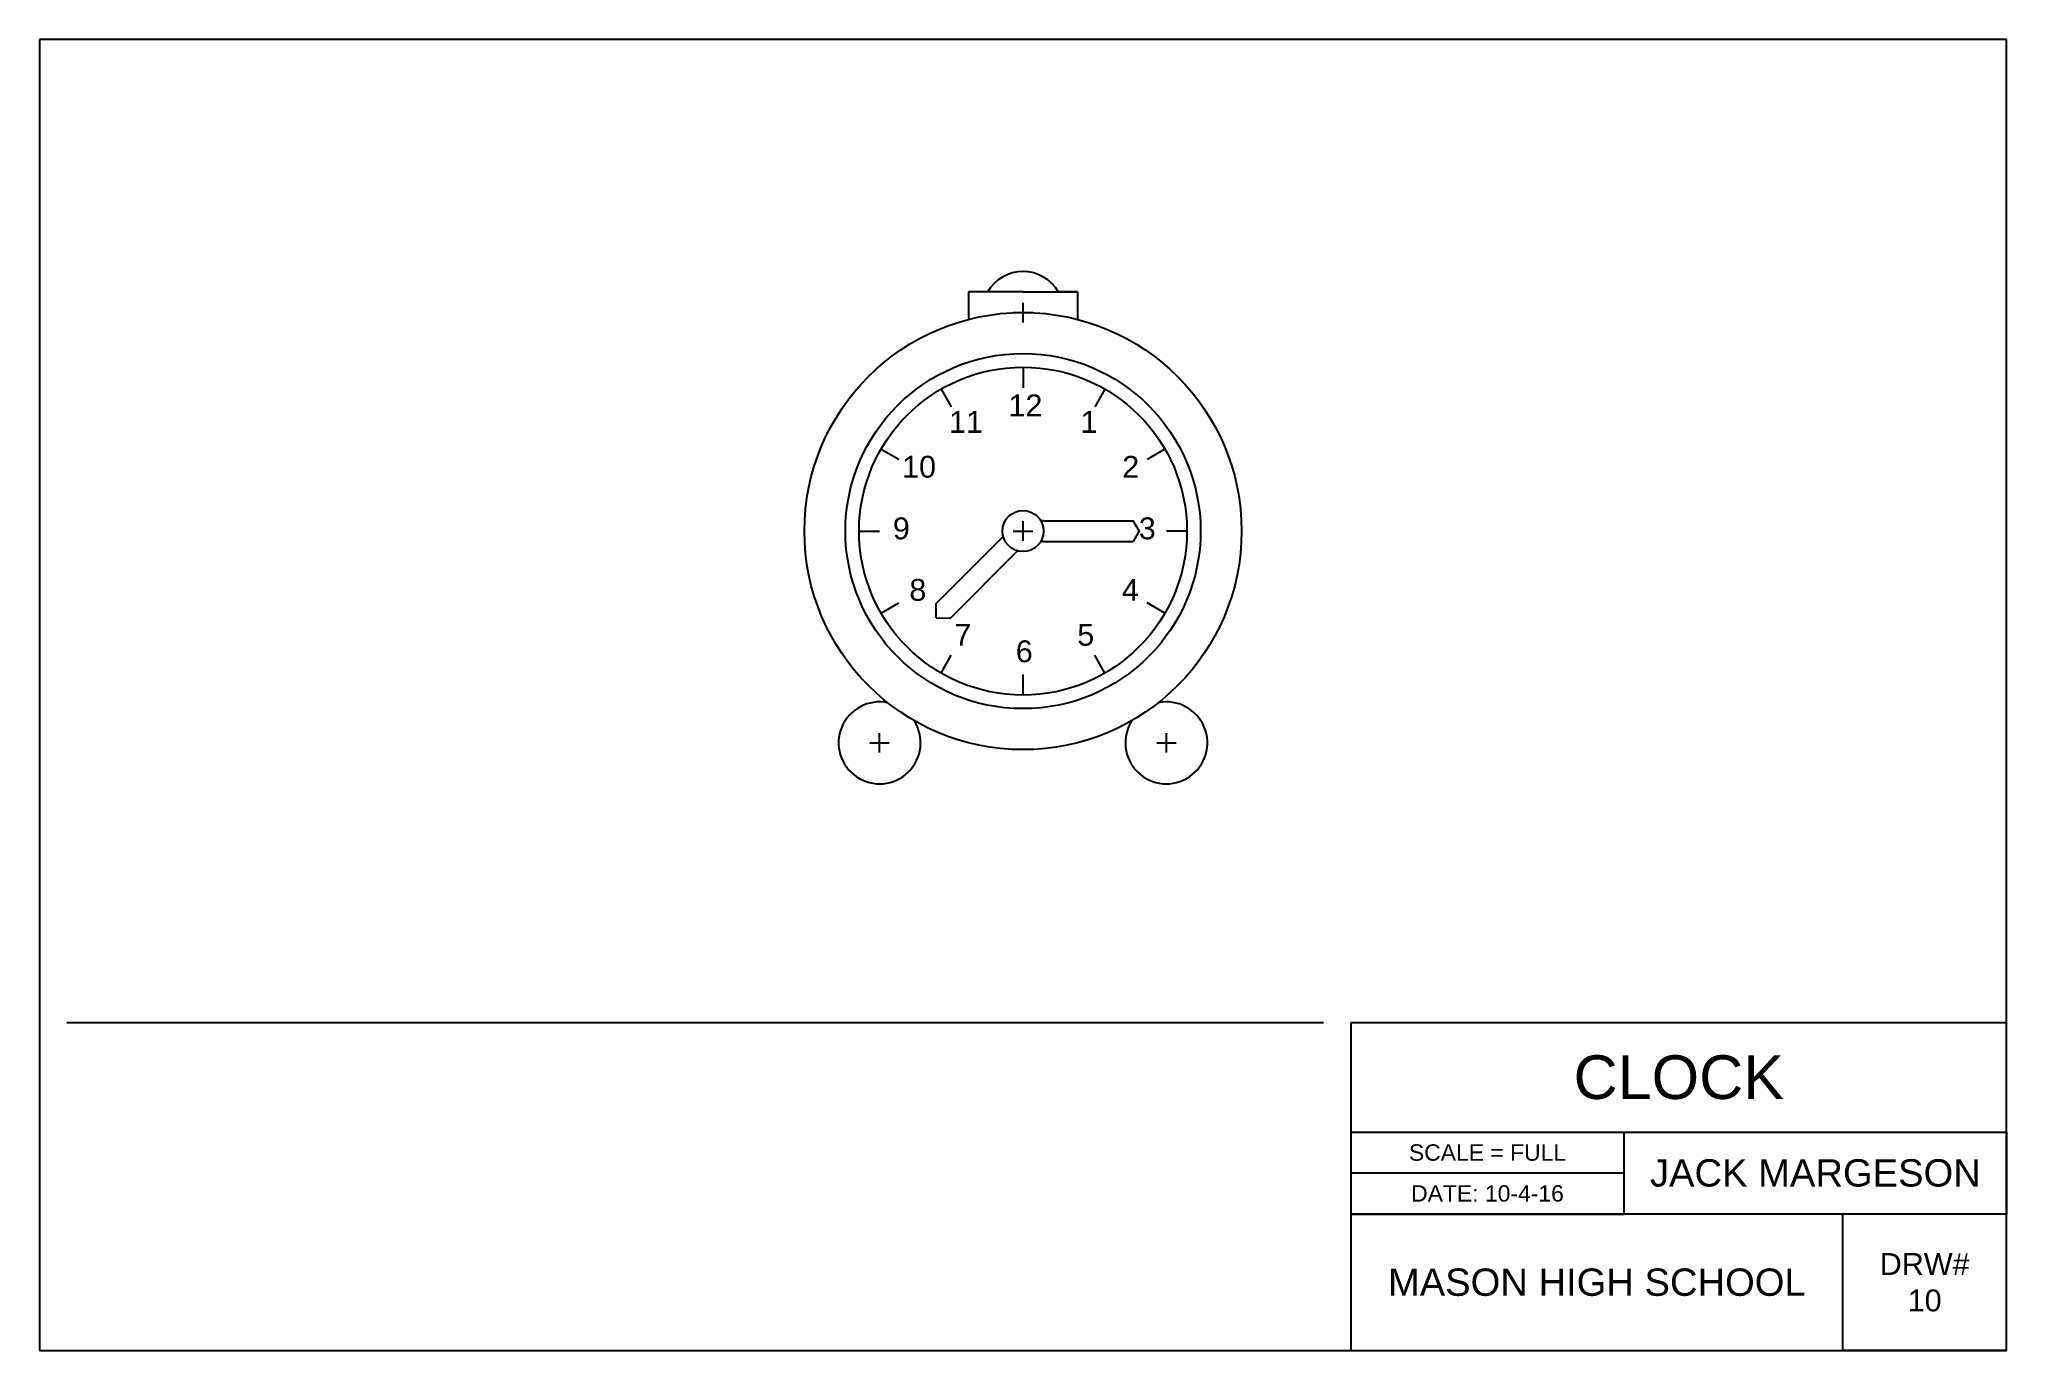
# Model space of a CAD drawing. Header units: inches. Extents: x 0 to 18, y 0 to 12.
import ezdxf

# ---------------------------------------------------------------- set-up
doc = ezdxf.new("R2010")
doc.units = ezdxf.units.IN
doc.header["$MEASUREMENT"] = 0
doc.styles.get("Standard").update_dxf_attribs({"font": 'arial.ttf'})

msp = doc.modelspace()

# ---------------------------------------------------------------- linework, layer by layer
for p, q in [((18, 12), (0, 12)), ((0, 12), (0, 0)), ((18, 0), (18, 12)), ((8.5, 9.688), (8.5, 9.436)), ((9, 9.688), (8.5, 9.688)), ((9, 9.688), (9.5, 9.688)), ((9.5, 9.688), (9.325, 9.688)), ((9.5, 9.688), (9.5, 9.436)), ((9, 9), (9, 8.812)), ((8.25, 8.799), (8.344, 8.637)), ((9.75, 8.799), (9.656, 8.637)), ((7.701, 8.25), (7.864, 8.158)), ((10.299, 8.25), (10.137, 8.156)), ((9.188, 7.594), (9.162, 7.594)), ((9.188, 7.594), (10.009, 7.594)), ((10.062, 7.501), (10.009, 7.594)), ((7.5, 7.5), (7.688, 7.5)), ((8.205, 6.837), (8.819, 7.451)), ((9.188, 7.406), (9.162, 7.406)), ((9.188, 7.5), (9.188, 7.5)), ((9.188, 7.406), (10.008, 7.406)), ((10.062, 7.501), (10.008, 7.406)), ((10.062, 7.501), (10.062, 7.5)), ((10.062, 7.5), (10.062, 7.501)), ((10.5, 7.5), (10.312, 7.5)), ((8.337, 6.704), (8.951, 7.319)), ((7.701, 6.75), (7.863, 6.844)), ((10.299, 6.75), (10.137, 6.844)), ((8.205, 6.705), (8.205, 6.837)), ((8.205, 6.705), (8.337, 6.704)), ((8.25, 6.201), (8.344, 6.363)), ((9.75, 6.201), (9.656, 6.363)), ((9, 6), (9, 6.188)), ((11.75, 3), (0.25, 3)), ((18, 3), (12, 3)), ((12, 3), (12, 0)), ((12, 3), (12, 2)), ((18, 0), (18, 3)), ((12, 2), (18, 2)), ((14.5, 1.25), (14.5, 2)), ((18, 2), (18, 1.25)), ((14.5, 1.625), (12, 1.625)), ((18, 1.25), (12, 1.25)), ((12, 1.25), (14.5, 1.25)), ((16.5, 0), (16.5, 1.25)), ((0, 0), (18, 0)), ((18, 0), (16.5, 0))]:
    msp.add_line(p, q)
at = {"color": 3}
for p, q in [((9, 9.41), (9, 9.59)), ((8.91, 9.5), (9.09, 9.5)), ((9, 7.41), (9, 7.59)), ((8.91, 7.5), (9.09, 7.5)), ((7.688, 5.473), (7.688, 5.652)), ((10.312, 5.473), (10.312, 5.652)), ((7.598, 5.562), (7.777, 5.562)), ((10.223, 5.562), (10.402, 5.562))]:
    msp.add_line(p, q, dxfattribs=at)
for radius in [2, 1.625, 1.5, 0.188]:
    msp.add_circle((9, 7.5), radius)
for centre, start, end in [((9, 9.5), 30, 150), ((7.688, 5.562), 78.7549, 33.0162), ((10.312, 5.562), 146.9838, 101.2451)]:
    msp.add_arc(centre, 0.375, start, end)

# ---------------------------------------------------------------- texts
for s, width, insert, char_height, attachment_point in [('\\pi-0.0078104;12', 0.25, (8.875, 8.75), 0.2, 1), ('\\pi0.010471;11', 0.25, (8.312, 8.599), 0.2, 1), ('\\pi0.088165;1', 0.25, (9.438, 8.599), 0.2, 1), ('\\pi-0.0084925;10', 0.25, (7.902, 8.189), 0.2, 1), ('\\pi0.058765;2', 0.25, (9.849, 8.188), 0.2, 1), ('\\pi0.059243;9', 0.25, (7.75, 7.625), 0.2, 1), ('\\pi0.059516;3', 0.25, (10, 7.625), 0.2, 1), ('\\pi0.059106;8', 0.25, (7.901, 7.062), 0.2, 1), ('\\pi0.055832;4', 0.25, (9.849, 7.062), 0.2, 1), ('\\pi0.060266;7', 0.25, (8.312, 6.651), 0.2, 1), ('\\pi0.05897;6', 0.25, (8.875, 6.5), 0.2, 1), ('\\pi0.058697;5', 0.25, (9.438, 6.651), 0.2, 1), ('CLOCK', 6, (15, 2.5), 0.4, 5), ('SCALE = FULL', 2.5, (13.25, 1.812), 0.15, 5), ('JACK MARGESON', 3.5, (16.25, 1.625), 0.25, 5), ('DATE: 10-4-16', 2.5, (13.25, 1.438), 0.15, 5), ('MASON HIGH SCHOOL', 4.5, (14.25, 0.625), 0.25, 5), ('DRW#\\P10', 1.5, (17.25, 0.625), 0.2, 5)]:
    msp.add_mtext_dynamic_manual_height_columns(s, width=width, gutter_width=1, heights=[0], dxfattribs=dict(insert=insert, char_height=char_height, attachment_point=attachment_point))

doc.saveas('drawing.dxf')
